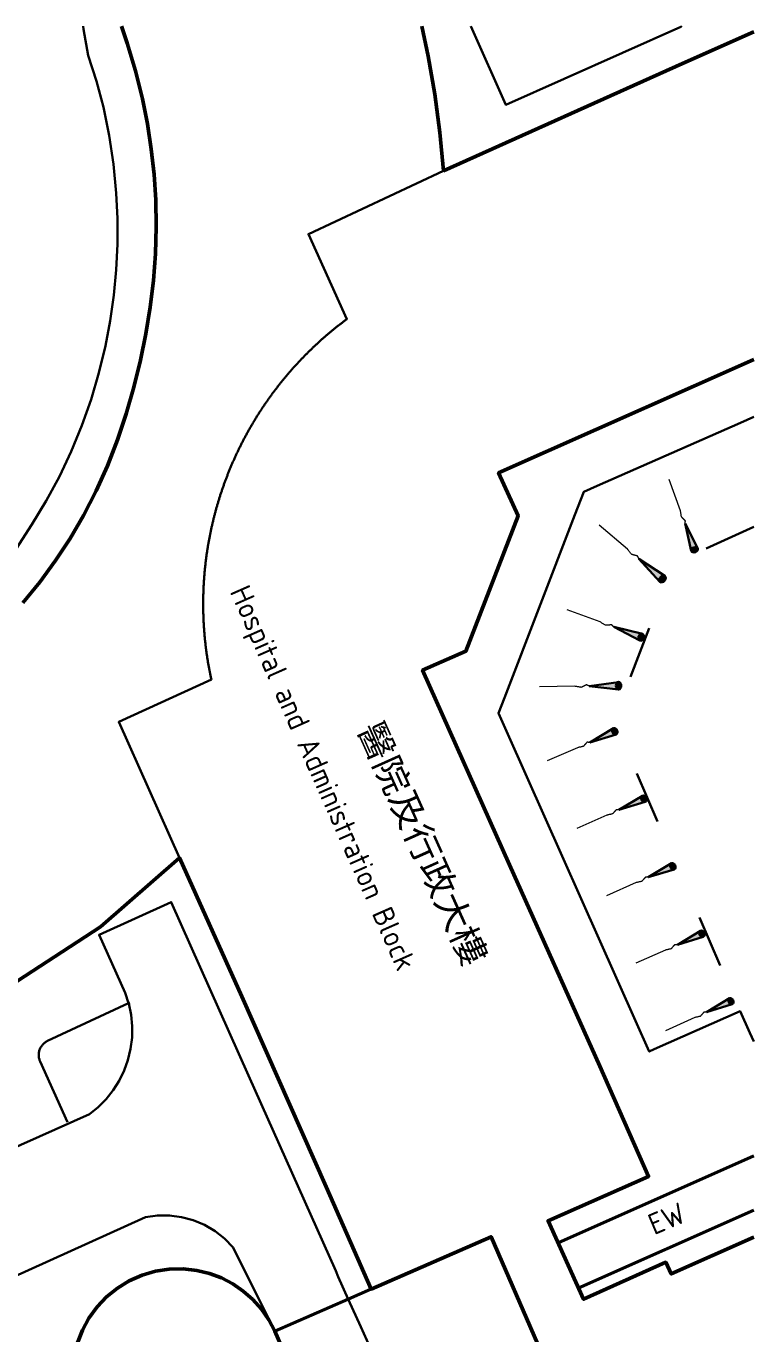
# Model space of a CAD drawing. Header units: millimetres. Extents: x 833122 to 837166, y 817400 to 818701.
# Drawn here: x 835958.2 to 836000, y 818525 to 818600 of the extents above; entities that cross this region are included whole.
import ezdxf

# ---------------------------------------------------------------- set-up
doc = ezdxf.new("R2010")
doc.units = ezdxf.units.MM
doc.linetypes.add('5', pattern=[9.008722, 3.002907, -6.005814])
doc.layers.add('01-basemap', color=8, linetype='Continuous', lineweight=15)
doc.styles.add('HK_ENG_11', font='HK_ENG.ttf')
doc.styles.add('SMO_Hei_W3', font='smo_hei_w3.ttf')
doc.linetypes.add('B1_RELVC', pattern='A,1,[3,B1000.shx,S=1,R=0,X=-0.212,Y=0],3', length=4)

msp = doc.modelspace()

# ---------------------------------------------------------------- hatches: boundary and pattern name
at = {"layer": '01-basemap', "linetype": 'Continuous'}
for points in [[(835996.057, 818571.46), (835996.41, 818569.894), (835996.784, 818570.029)], [(835993.407, 818569.435), (835994.614, 818568.116), (835994.901, 818568.454)], [(835991.958, 818565.531), (835993.461, 818564.748), (835993.607, 818565.141)], [(835990.551, 818562.14), (835992.243, 818561.95), (835992.237, 818562.372)], [(835990.58, 818558.909), (835992.101, 818559.359), (835991.943, 818559.719)], [(835992.257, 818555.038), (835993.766, 818555.49), (835993.609, 818555.847)], [(835993.934, 818551.168), (835995.432, 818551.62), (835995.275, 818551.975)], [(835995.611, 818547.297), (835997.098, 818547.751), (835996.94, 818548.103)], [(835997.288, 818543.426), (835998.763, 818543.882), (835998.606, 818544.231)]]:
    msp.add_hatch(color=256, dxfattribs=at).paths.add_polyline_path(points)
h = msp.add_hatch(color=256, dxfattribs=at)
edge = h.paths.add_edge_path()
edge.add_ellipse((835996.597, 818569.961), major_axis=(0.187, 0.067), ratio=0.731707, start_angle=0, end_angle=360)
h = msp.add_hatch(color=256, dxfattribs=at)
edge = h.paths.add_edge_path()
edge.add_ellipse((835994.758, 818568.285), major_axis=(0.143, 0.169), ratio=0.731707, start_angle=0, end_angle=360)
h = msp.add_hatch(color=256, dxfattribs=at)
edge = h.paths.add_edge_path()
edge.add_ellipse((835993.534, 818564.945), major_axis=(0.073, 0.197), ratio=0.731707, start_angle=0, end_angle=360)
h = msp.add_hatch(color=256, dxfattribs=at)
edge = h.paths.add_edge_path()
edge.add_ellipse((835992.24, 818562.162), major_axis=(-0.003, 0.211), ratio=0.731707, start_angle=0, end_angle=360)
h = msp.add_hatch(color=256, dxfattribs=at)
edge = h.paths.add_edge_path()
edge.add_ellipse((835992.022, 818559.539), major_axis=(-0.079, 0.18), ratio=0.731707, start_angle=0, end_angle=360)
h = msp.add_hatch(color=256, dxfattribs=at)
edge = h.paths.add_edge_path()
edge.add_ellipse((835993.688, 818555.668), major_axis=(-0.079, 0.179), ratio=0.731707, start_angle=0, end_angle=360)
h = msp.add_hatch(color=256, dxfattribs=at)
edge = h.paths.add_edge_path()
edge.add_ellipse((835995.353, 818551.798), major_axis=(-0.079, 0.177), ratio=0.731707, start_angle=0, end_angle=360)
h = msp.add_hatch(color=256, dxfattribs=at)
edge = h.paths.add_edge_path()
edge.add_ellipse((835997.019, 818547.927), major_axis=(-0.079, 0.176), ratio=0.731707, start_angle=0, end_angle=360)
h = msp.add_hatch(color=256, dxfattribs=at)
edge = h.paths.add_edge_path()
edge.add_ellipse((835998.684, 818544.056), major_axis=(-0.079, 0.174), ratio=0.731707, start_angle=0, end_angle=360)

# ---------------------------------------------------------------- linework, layer by layer
at = {"layer": '01-basemap', "linetype": 'Continuous', "lineweight": 13}
for p, q in [((835995.794, 818572.189), (835995.144, 818573.99)), ((835992.749, 818569.994), (835991.124, 818571.375)), ((835991.189, 818565.816), (835989.294, 818566.52)), ((835989.728, 818562.129), (835987.697, 818562.102)), ((835989.878, 818558.602), (835988.145, 818557.844)), ((835991.56, 818554.731), (835989.841, 818553.973)), ((835993.243, 818550.86), (835991.537, 818550.102)), ((835994.925, 818546.99), (835993.232, 818546.232)), ((835996.607, 818543.119), (835994.928, 818542.361))]:
    msp.add_line(p, q, dxfattribs=at)
at = {"layer": '01-basemap', "linetype": 'Continuous', "lineweight": 30}
for p, q in [((835996.057, 818571.46), (835996.41, 818569.894)), ((835996.784, 818570.029), (835996.057, 818571.46)), ((835996.41, 818569.894), (835996.784, 818570.029)), ((835993.407, 818569.435), (835994.614, 818568.116)), ((835994.901, 818568.454), (835993.407, 818569.435)), ((835994.614, 818568.116), (835994.901, 818568.454)), ((835991.958, 818565.531), (835993.461, 818564.748)), ((835993.607, 818565.141), (835991.958, 818565.531)), ((835993.461, 818564.748), (835993.607, 818565.141)), ((835992.237, 818562.372), (835990.551, 818562.14)), ((835990.551, 818562.14), (835992.243, 818561.95)), ((835992.243, 818561.95), (835992.237, 818562.372)), ((835991.943, 818559.719), (835990.58, 818558.909)), ((835990.58, 818558.909), (835992.101, 818559.359)), ((835992.101, 818559.359), (835991.943, 818559.719)), ((835993.609, 818555.847), (835992.257, 818555.038)), ((835992.257, 818555.038), (835993.766, 818555.49)), ((835993.766, 818555.49), (835993.609, 818555.847)), ((835995.275, 818551.975), (835993.934, 818551.168)), ((835993.934, 818551.168), (835995.432, 818551.62)), ((835995.432, 818551.62), (835995.275, 818551.975)), ((835996.94, 818548.103), (835995.611, 818547.297)), ((835997.098, 818547.751), (835996.94, 818548.103)), ((835995.611, 818547.297), (835997.098, 818547.751)), ((835998.606, 818544.231), (835997.288, 818543.426)), ((835998.763, 818543.882), (835998.606, 818544.231)), ((835997.288, 818543.426), (835998.763, 818543.882))]:
    msp.add_line(p, q, dxfattribs=at)
at = {"layer": '01-basemap', "linetype": 'Continuous', "lineweight": 30, "flags": 128}
for points in [[(835957.665, 818570.011), (835958.567, 818571.4), (835959.395, 818572.762), (835960.15, 818574.165), (835960.831, 818575.606), (835961.438, 818577.079), (835961.967, 818578.582), (835962.42, 818580.11), (835962.794, 818581.659), (835963.069, 818583.103), (835963.274, 818584.557), (835963.411, 818586.02), (835963.479, 818587.488), (835963.48, 818588.957), (835963.414, 818590.425), (835963.25, 818592.08), (835963, 818593.724), (835962.689, 818595.358), (835962.277, 818596.84), (835961.813, 818598.309), (835961.534, 818599.824), (835961.525, 818600)], [(835983.758, 818600), (835985.767, 818595.49), (835995.804, 818599.969), (835995.873, 818600)], [(835982.184, 818591.704), (835974.445, 818588.066), (835976.654, 818583.198), (835976.614, 818583.168), (835976.573, 818583.139), (835976.533, 818583.109), (835976.493, 818583.079), (835976.454, 818583.048), (835976.414, 818583.018), (835976.374, 818582.988), (835976.334, 818582.957), (835976.295, 818582.927), (835976.255, 818582.896), (835976.216, 818582.865), (835976.176, 818582.835), (835976.137, 818582.804), (835976.098, 818582.773), (835976.059, 818582.741), (835976.02, 818582.71), (835975.981, 818582.679), (835975.942, 818582.648), (835975.903, 818582.616), (835975.864, 818582.584), (835975.826, 818582.553), (835975.787, 818582.521), (835975.749, 818582.489), (835975.71, 818582.457), (835975.672, 818582.425), (835975.634, 818582.393), (835975.595, 818582.361), (835975.557, 818582.328), (835975.519, 818582.296), (835975.481, 818582.263), (835975.443, 818582.231), (835975.406, 818582.198), (835975.368, 818582.165), (835975.33, 818582.132), (835975.293, 818582.099), (835975.255, 818582.066), (835975.218, 818582.033), (835975.18, 818581.999), (835975.143, 818581.966), (835975.106, 818581.933), (835975.069, 818581.899), (835975.032, 818581.865), (835974.995, 818581.832), (835974.958, 818581.798), (835974.922, 818581.764), (835974.885, 818581.73), (835974.848, 818581.696), (835974.812, 818581.662), (835974.776, 818581.627), (835974.739, 818581.593), (835974.703, 818581.558), (835974.667, 818581.524), (835974.631, 818581.489), (835974.595, 818581.455), (835974.559, 818581.42), (835974.523, 818581.385), (835974.487, 818581.35), (835974.452, 818581.315), (835974.416, 818581.28), (835974.381, 818581.244), (835974.345, 818581.209), (835974.31, 818581.174), (835974.275, 818581.138), (835974.24, 818581.102), (835974.205, 818581.067), (835974.17, 818581.031), (835974.135, 818580.995), (835974.1, 818580.959), (835974.066, 818580.923), (835974.031, 818580.887), (835973.997, 818580.851), (835973.962, 818580.814), (835973.928, 818580.778), (835973.894, 818580.742), (835973.86, 818580.705), (835973.825, 818580.669), (835973.792, 818580.632), (835973.758, 818580.595), (835973.724, 818580.558), (835973.69, 818580.521), (835973.657, 818580.484), (835973.623, 818580.447), (835973.59, 818580.41), (835973.556, 818580.373), (835973.523, 818580.335), (835973.49, 818580.298), (835973.457, 818580.26), (835973.424, 818580.223), (835973.391, 818580.185), (835973.359, 818580.147), (835973.326, 818580.109), (835973.293, 818580.071), (835973.261, 818580.033), (835973.228, 818579.995), (835973.196, 818579.957), (835973.164, 818579.919), (835973.132, 818579.88), (835973.1, 818579.842), (835973.068, 818579.804), (835973.036, 818579.765), (835973.004, 818579.726), (835972.973, 818579.688), (835972.941, 818579.649), (835972.91, 818579.61), (835972.878, 818579.571), (835972.847, 818579.532), (835972.816, 818579.493), (835972.785, 818579.454), (835972.754, 818579.414), (835972.723, 818579.375), (835972.692, 818579.336), (835972.662, 818579.296), (835972.631, 818579.257), (835972.601, 818579.217), (835972.57, 818579.177), (835972.54, 818579.137), (835972.51, 818579.098), (835972.48, 818579.058), (835972.45, 818579.018), (835972.42, 818578.978), (835972.39, 818578.937), (835972.36, 818578.897), (835972.331, 818578.857), (835972.301, 818578.816), (835972.272, 818578.776), (835972.243, 818578.735), (835972.213, 818578.695), (835972.184, 818578.654), (835972.155, 818578.613), (835972.126, 818578.573), (835972.098, 818578.532), (835972.069, 818578.491), (835972.04, 818578.45), (835972.012, 818578.409), (835971.984, 818578.368), (835971.955, 818578.326), (835971.927, 818578.285), (835971.899, 818578.244), (835971.871, 818578.202), (835971.843, 818578.161), (835971.815, 818578.119), (835971.788, 818578.077), (835971.76, 818578.036), (835971.733, 818577.994), (835971.705, 818577.952), (835971.678, 818577.91), (835971.651, 818577.868), (835971.624, 818577.826), (835971.597, 818577.784), (835971.57, 818577.742), (835971.543, 818577.7), (835971.517, 818577.657), (835971.49, 818577.615), (835971.464, 818577.573), (835971.437, 818577.53), (835971.411, 818577.487), (835971.385, 818577.445), (835971.359, 818577.402), (835971.333, 818577.359), (835971.307, 818577.317), (835971.282, 818577.274), (835971.256, 818577.231), (835971.23, 818577.188), (835971.205, 818577.145), (835971.18, 818577.101), (835971.155, 818577.058), (835971.13, 818577.015), (835971.105, 818576.972), (835971.08, 818576.928), (835971.055, 818576.885), (835971.03, 818576.841), (835971.006, 818576.798), (835970.981, 818576.754), (835970.957, 818576.71), (835970.933, 818576.667), (835970.909, 818576.623), (835970.885, 818576.579), (835970.861, 818576.535), (835970.837, 818576.491), (835970.814, 818576.447), (835970.79, 818576.403), (835970.767, 818576.359), (835970.743, 818576.315), (835970.72, 818576.27), (835970.697, 818576.226), (835970.674, 818576.182), (835970.651, 818576.137), (835970.628, 818576.093), (835970.605, 818576.048), (835970.583, 818576.003), (835970.56, 818575.959), (835970.538, 818575.914), (835970.516, 818575.869), (835970.494, 818575.824), (835970.472, 818575.78), (835970.45, 818575.735), (835970.428, 818575.69), (835970.406, 818575.645), (835970.385, 818575.599), (835970.363, 818575.554), (835970.342, 818575.509), (835970.321, 818575.464), (835970.299, 818575.419), (835970.278, 818575.373), (835970.257, 818575.328), (835970.237, 818575.282), (835970.216, 818575.237), (835970.195, 818575.191), (835970.175, 818575.146), (835970.155, 818575.1), (835970.134, 818575.054), (835970.114, 818575.008), (835970.094, 818574.963), (835970.074, 818574.917), (835970.054, 818574.871), (835970.035, 818574.825), (835970.015, 818574.779), (835969.996, 818574.733), (835969.976, 818574.687), (835969.957, 818574.641), (835969.938, 818574.594), (835969.919, 818574.548), (835969.9, 818574.502), (835969.881, 818574.455), (835969.863, 818574.409), (835969.844, 818574.363), (835969.826, 818574.316), (835969.807, 818574.27), (835969.789, 818574.223), (835969.771, 818574.176), (835969.753, 818574.13), (835969.735, 818574.083), (835969.718, 818574.036), (835969.7, 818573.99), (835969.682, 818573.943), (835969.665, 818573.896), (835969.648, 818573.849), (835969.631, 818573.802), (835969.614, 818573.755), (835969.597, 818573.708), (835969.58, 818573.661), (835969.563, 818573.614), (835969.547, 818573.566), (835969.53, 818573.519), (835969.514, 818573.472), (835969.497, 818573.425), (835969.481, 818573.377), (835969.465, 818573.33), (835969.449, 818573.283), (835969.434, 818573.235), (835969.418, 818573.188), (835969.403, 818573.14), (835969.387, 818573.093), (835969.372, 818573.045), (835969.357, 818572.997), (835969.342, 818572.95), (835969.327, 818572.902), (835969.312, 818572.854), (835969.297, 818572.806), (835969.282, 818572.759), (835969.268, 818572.711), (835969.254, 818572.663), (835969.239, 818572.615), (835969.225, 818572.567), (835969.211, 818572.519), (835969.197, 818572.471), (835969.184, 818572.423), (835969.17, 818572.375), (835969.156, 818572.327), (835969.143, 818572.279), (835969.13, 818572.23), (835969.116, 818572.182), (835969.103, 818572.134), (835969.09, 818572.086), (835969.078, 818572.037), (835969.065, 818571.989), (835969.052, 818571.94), (835969.04, 818571.892), (835969.027, 818571.844), (835969.015, 818571.795), (835969.003, 818571.747), (835968.991, 818571.698), (835968.979, 818571.649), (835968.968, 818571.601), (835968.956, 818571.552), (835968.944, 818571.504), (835968.933, 818571.455), (835968.922, 818571.406), (835968.911, 818571.357), (835968.899, 818571.309), (835968.889, 818571.26), (835968.878, 818571.211), (835968.867, 818571.162), (835968.857, 818571.113), (835968.846, 818571.064), (835968.836, 818571.016), (835968.826, 818570.967), (835968.816, 818570.918), (835968.806, 818570.869), (835968.796, 818570.82), (835968.786, 818570.771), (835968.776, 818570.721), (835968.767, 818570.672), (835968.758, 818570.623), (835968.748, 818570.574), (835968.739, 818570.525), (835968.73, 818570.476), (835968.721, 818570.427), (835968.713, 818570.377), (835968.704, 818570.328), (835968.696, 818570.279), (835968.687, 818570.23), (835968.679, 818570.18), (835968.671, 818570.131), (835968.663, 818570.082), (835968.655, 818570.032), (835968.647, 818569.983), (835968.639, 818569.933), (835968.632, 818569.884), (835968.624, 818569.834), (835968.617, 818569.785), (835968.61, 818569.736), (835968.603, 818569.686), (835968.596, 818569.636), (835968.589, 818569.587), (835968.583, 818569.537), (835968.576, 818569.488), (835968.57, 818569.438), (835968.563, 818569.389), (835968.557, 818569.339), (835968.551, 818569.289), (835968.545, 818569.24), (835968.539, 818569.19), (835968.534, 818569.14), (835968.528, 818569.091), (835968.522, 818569.041), (835968.517, 818568.991), (835968.512, 818568.942), (835968.507, 818568.892), (835968.502, 818568.842), (835968.497, 818568.792), (835968.492, 818568.743), (835968.488, 818568.693), (835968.483, 818568.643), (835968.479, 818568.593), (835968.475, 818568.543), (835968.471, 818568.494), (835968.467, 818568.444), (835968.463, 818568.394), (835968.459, 818568.344), (835968.455, 818568.294), (835968.452, 818568.244), (835968.448, 818568.194), (835968.445, 818568.144), (835968.442, 818568.095), (835968.439, 818568.045), (835968.436, 818567.995), (835968.433, 818567.945), (835968.431, 818567.895), (835968.428, 818567.845), (835968.426, 818567.795), (835968.424, 818567.745), (835968.421, 818567.695), (835968.419, 818567.645), (835968.417, 818567.595), (835968.416, 818567.545), (835968.414, 818567.495), (835968.412, 818567.445), (835968.411, 818567.395), (835968.41, 818567.345), (835968.409, 818567.295), (835968.408, 818567.245), (835968.407, 818567.195), (835968.406, 818567.145), (835968.405, 818567.095), (835968.405, 818567.045), (835968.404, 818566.995), (835968.404, 818566.945), (835968.404, 818566.895), (835968.404, 818566.845), (835968.404, 818566.795), (835968.404, 818566.745), (835968.404, 818566.695), (835968.405, 818566.645), (835968.405, 818566.595), (835968.406, 818566.545), (835968.407, 818566.495), (835968.408, 818566.445), (835968.409, 818566.395), (835968.41, 818566.345), (835968.411, 818566.295), (835968.413, 818566.245), (835968.414, 818566.195), (835968.416, 818566.145), (835968.417, 818566.096), (835968.419, 818566.046), (835968.421, 818565.996), (835968.424, 818565.946), (835968.426, 818565.896), (835968.428, 818565.846), (835968.431, 818565.796), (835968.433, 818565.746), (835968.436, 818565.696), (835968.439, 818565.646), (835968.442, 818565.596), (835968.445, 818565.546), (835968.448, 818565.496), (835968.452, 818565.446), (835968.455, 818565.397), (835968.459, 818565.347), (835968.463, 818565.297), (835968.467, 818565.247), (835968.471, 818565.197), (835968.475, 818565.147), (835968.479, 818565.097), (835968.483, 818565.048), (835968.488, 818564.998), (835968.492, 818564.948), (835968.497, 818564.898), (835968.502, 818564.849), (835968.507, 818564.799), (835968.512, 818564.749), (835968.517, 818564.699), (835968.523, 818564.65), (835968.528, 818564.6), (835968.534, 818564.55), (835968.539, 818564.501), (835968.545, 818564.451), (835968.551, 818564.401), (835968.557, 818564.352), (835968.563, 818564.302), (835968.57, 818564.252), (835968.576, 818564.203), (835968.583, 818564.153), (835968.589, 818564.104), (835968.596, 818564.054), (835968.603, 818564.005), (835968.61, 818563.955), (835968.617, 818563.906), (835968.625, 818563.856), (835968.632, 818563.807), (835968.64, 818563.757), (835968.647, 818563.708), (835968.655, 818563.659), (835968.663, 818563.609), (835968.671, 818563.56), (835968.679, 818563.51), (835968.687, 818563.461), (835968.696, 818563.412), (835968.704, 818563.363), (835968.713, 818563.313), (835968.722, 818563.264), (835968.731, 818563.215), (835968.74, 818563.166), (835968.749, 818563.117), (835968.758, 818563.067), (835968.767, 818563.018), (835968.777, 818562.969), (835968.786, 818562.92), (835968.796, 818562.871), (835968.806, 818562.822), (835968.816, 818562.773), (835968.826, 818562.724), (835968.836, 818562.675), (835968.846, 818562.626), (835968.857, 818562.577), (835968.871, 818562.514), (835963.562, 818560.085), (835967.05, 818552.275)], [(835948.838, 818531.756), (835955.045, 818534.546), (835961.888, 818537.582), (835962.387, 818537.989), (835962.84, 818538.447), (835963.24, 818538.952), (835963.583, 818539.497), (835963.866, 818540.076), (835964.084, 818540.682), (835964.237, 818541.319), (835964.319, 818541.97), (835964.329, 818542.626), (835964.266, 818543.279), (835964.132, 818543.921), (835964.125, 818543.943), (835963.928, 818544.544), (835962.433, 818547.875), (835966.573, 818549.749), (835971, 818539.796), (835976.008, 818528.584), (835976.156, 818528.254), (835976.731, 818526.973)], [(835964.188, 818543.972), (835964.125, 818543.943), (835959.464, 818541.777), (835959.419, 818541.754), (835959.377, 818541.728), (835959.335, 818541.699), (835959.296, 818541.669), (835959.258, 818541.636), (835959.222, 818541.601), (835959.188, 818541.565), (835959.156, 818541.526), (835959.127, 818541.486), (835959.099, 818541.444), (835959.074, 818541.401), (835959.052, 818541.356), (835959.032, 818541.31), (835959.015, 818541.263), (835959, 818541.216), (835958.988, 818541.167), (835958.979, 818541.118), (835958.972, 818541.068), (835958.968, 818541.019), (835958.967, 818540.969), (835958.969, 818540.919), (835958.974, 818540.869), (835958.981, 818540.819), (835958.991, 818540.77), (835959.004, 818540.722), (835959.019, 818540.675), (835959.046, 818540.608), (835960.616, 818537.12)], [(835951.435, 818525.551), (835956.327, 818527.702), (835965.087, 818531.673), (835965.777, 818531.766), (835966.474, 818531.767), (835967.164, 818531.676), (835967.837, 818531.494), (835968.481, 818531.223), (835969.084, 818530.868), (835969.634, 818530.437), (835970.122, 818529.936), (835972.508, 818525.132)]]:
    msp.add_lwpolyline(points, dxfattribs=at)
at = {"layer": '01-basemap', "linetype": 'Continuous', "lineweight": 50, "flags": 128}
for points in [[(835958.064, 818566.915), (835959.022, 818568.104), (835959.925, 818569.335), (835960.767, 818570.608), (835961.543, 818571.923), (835962.271, 818573.333), (835962.919, 818574.782), (835963.492, 818576.261), (835963.993, 818577.766), (835964.43, 818579.291), (835964.806, 818580.831), (835965.117, 818582.345), (835965.367, 818583.87), (835965.552, 818585.405), (835965.67, 818586.946), (835965.715, 818588.491), (835965.686, 818590.037), (835965.589, 818591.495), (835965.427, 818592.948), (835965.203, 818594.393), (835964.918, 818595.827), (835964.522, 818597.438), (835964.049, 818599.028), (835963.708, 818600)], [(835980.944, 818600), (835981.315, 818598.276), (835981.698, 818596.098), (835981.987, 818593.906), (835982.184, 818591.704)], [(835982.184, 818591.704), (835982.184, 818591.704), (835995.911, 818597.848), (836000, 818599.669)], [(836000, 818580.884), (835996.55, 818579.35), (835985.353, 818574.37), (835986.471, 818571.91), (835983.478, 818564.137), (835980.988, 818563.048), (835985.988, 818551.882), (835991.155, 818540.336), (835993.96, 818534.002), (835988.198, 818531.463), (835990.227, 818526.955), (835994.945, 818529.086), (835995.256, 818528.409), (836000, 818530.513)], [(835967.05, 818552.275), (835962.517, 818548.332), (835956.384, 818544.345)], [(836000, 818509.122), (835988.537, 818504.039), (835985.937, 818509.827), (835983.203, 818516.054), (835980.825, 818521.408), (835987.592, 818524.413), (835984.919, 818530.543), (835978.044, 818527.545), (835975.462, 818533.408), (835970.613, 818544.322), (835967.052, 818552.276), (835967.05, 818552.275)], [(835961.189, 818524.468), (835961.47, 818525.191), (835961.842, 818525.872), (835962.311, 818526.518), (835962.861, 818527.097), (835963.483, 818527.599), (835964.165, 818528.015), (835964.895, 818528.338), (835965.662, 818528.563), (835966.451, 818528.684), (835967.25, 818528.701), (835968.044, 818528.612), (835968.759, 818528.439), (835969.448, 818528.181), (835970.1, 818527.841), (835970.707, 818527.425), (835971.259, 818526.938), (835971.747, 818526.388), (835972.166, 818525.783), (835972.508, 818525.132), (835975.22, 818518.919)]]:
    msp.add_lwpolyline(points, dxfattribs=at)
at = {"layer": '01-basemap', "linetype": 'B1_RELVC', "lineweight": 30, "flags": 128}
msp.add_lwpolyline([(836000, 818577.583), (835999.239, 818577.248), (835991.003, 818573.618), (835990.244, 818573.283), (835989.734, 818571.958), (835985.691, 818561.459), (835985.355, 818560.586), (835985.888, 818559.385), (835993.208, 818542.94), (835993.998, 818541.172), (835994.285, 818541.299), (835998.397, 818543.127), (835999.207, 818543.487), (835999.211, 818543.488), (835999.773, 818542.251), (836000, 818541.751)], dxfattribs=at)
at = {"layer": '01-basemap', "linetype": '5', "lineweight": 30, "flags": 128}
for points in [[(836000, 818571.278), (835995.45, 818569.207), (835991.951, 818560.191), (835999.207, 818543.487), (835999.209, 818543.482)], [(835976.731, 818526.973), (835977.447, 818525.375), (835979.492, 818520.817)]]:
    msp.add_lwpolyline(points, dxfattribs=at)
at = {"layer": '01-basemap', "linetype": 'Continuous', "lineweight": 40, "flags": 128}
for points in [[(835988.768, 818530.202), (836000, 818535.184)], [(836000, 818532.067), (835989.923, 818527.596)], [(835972.508, 818525.132), (835976.731, 818526.973), (835978.024, 818527.537)]]:
    msp.add_lwpolyline(points, dxfattribs=at)
at = {"layer": '01-basemap', "linetype": 'Continuous', "lineweight": 30}
for centre, major_axis in [((835996.597, 818569.961), (0.187, 0.067)), ((835994.758, 818568.285), (0.143, 0.169)), ((835993.534, 818564.945), (0.073, 0.197)), ((835992.24, 818562.162), (-0.003, 0.211)), ((835992.022, 818559.539), (-0.079, 0.18)), ((835993.688, 818555.668), (-0.079, 0.179)), ((835995.353, 818551.798), (-0.079, 0.177)), ((835997.019, 818547.927), (-0.079, 0.176)), ((835998.684, 818544.056), (-0.079, 0.174))]:
    msp.add_ellipse(centre, major_axis=major_axis, ratio=0.731707, start_param=3.141593, end_param=9.424778, dxfattribs=at)
at = {"layer": '01-basemap', "linetype": 'Continuous', "lineweight": 13}
for points in [[(835996.057, 818571.46), (835996.072, 818571.619), (835995.958, 818571.733), (835995.845, 818571.847), (835995.794, 818572.189)], [(835993.407, 818569.435), (835993.333, 818569.597), (835993.16, 818569.644), (835992.988, 818569.692), (835992.749, 818569.994)], [(835991.958, 818565.531), (835991.839, 818565.652), (835991.67, 818565.638), (835991.501, 818565.624), (835991.189, 818565.816)], [(835990.551, 818562.14), (835990.395, 818562.21), (835990.242, 818562.136), (835990.089, 818562.062), (835989.728, 818562.129)], [(835990.58, 818558.909), (835990.422, 818558.913), (835990.317, 818558.794), (835990.212, 818558.675), (835989.878, 818558.602)], [(835992.257, 818555.038), (835992.099, 818555.042), (835991.996, 818554.923), (835991.892, 818554.805), (835991.56, 818554.731)], [(835993.934, 818551.168), (835993.777, 818551.171), (835993.675, 818551.052), (835993.572, 818550.934), (835993.243, 818550.86)], [(835995.611, 818547.297), (835995.455, 818547.299), (835995.353, 818547.182), (835995.252, 818547.064), (835994.925, 818546.99)], [(835997.288, 818543.426), (835997.133, 818543.428), (835997.033, 818543.311), (835996.932, 818543.194), (835996.607, 818543.119)]]:
    msp.add_open_spline(points, degree=1, dxfattribs=at)

# ---------------------------------------------------------------- texts
at = {"layer": '01-basemap'}
for s, height, rotation, style, width, p in [('Hospital and Administration Block', 1.215, -66.17054, 'HK_ENG_11', 1.1, (835969.907, 818567.565)), ('醫院及行政大樓', 1.5, -65.77226, 'SMO_Hei_W3', 1.05, (835977.239, 818559.662)), ('EW', 1.215, 22.95803, 'HK_ENG_11', 1.1, (835994.274, 818530.622))]:
    msp.add_text(s, height=height, rotation=rotation, dxfattribs=dict(at, style=style, width=width)).set_placement(p)

doc.saveas('drawing.dxf')
